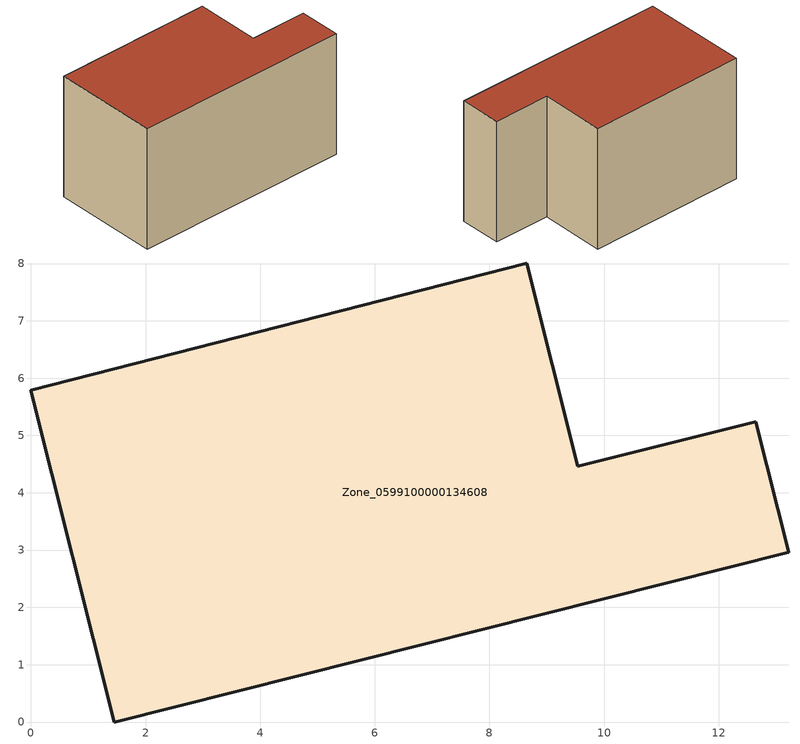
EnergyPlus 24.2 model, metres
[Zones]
Zone_0599100000134608
 floor ground (C_G): 1.46,0 0,5.79 8.65,8.01 9.54,4.46 12.65,5.24 13.22,2.96 z0
 wall outside (C_F): 1.46,0 13.22,2.96 12.65,5.24 9.54,4.46 8.65,8.01 0,5.79 1.46,0 z0:6.96
 roof outside (C_R): 0,5.79 1.46,0 13.22,2.96 12.65,5.24 9.54,4.46 8.65,8.01 z6.96
[BUILDING]
Pand.0599100000134608: North Axis=0; Terrain=City; Loads Convergence Tolerance Value=0.04; Temperature Convergence Tolerance Value=0.4; Solar Distribution=FullExterior; Maximum Number of Warmup Days=25; Minimum Number of Warmup Days=1
[Site:Location]
Rotterdam.The.Hague.AP_ZH_NLD Design_Conditions: Latitude=51.96; Longitude=4.45; Time Zone=1; Elevation=-4.5
[SITE:GROUNDTEMPERATURE:BUILDINGSURFACE]
18, 18, 18, 18, 18, 18, 18, 18, 18, 18, 18, 18
[MATERIAL] Thermal Absorptance=0.9; Solar Absorptance=0.7; Visible Absorptance=0.7
Name | Roughness | Thickness | Conductivity | Density | Specific Heat
G.TI.1975-1991 | MediumSmooth | 0.15 | 0.288461 | 540 | 1210
F.TI.1975-1991 | Rough | 0.3 | 0.230769 | 1920 | 840
R.TI.1975-1991 | MediumRough | 0.2 | 0.153846 | 1500 | 1000
[CONSTRUCTION]
C_G: G.TI.1975-1991
C_F: F.TI.1975-1991
C_R: R.TI.1975-1991
[ZONE]
Zone_0599100000134608: Type=1; Multiplier=1; Ceiling Height=Autocalculate; Volume=Autocalculate; Floor Area=autocalculate; Part of Total Floor Area=Yes
[ZONEINFILTRATION:DESIGNFLOWRATE]
Infil_Zone_0599100000134608: Zone or ZoneList or Space or SpaceList=Zone_0599100000134608; Schedule=AlwaysOn; Design Flow Rate Calculation Method=Flow/Area; Flow Rate per Floor Area=0.003; Constant Term Coefficient=1; Temperature Term Coefficient=0; Velocity Term Coefficient=0; Velocity Squared Term Coefficient=0
[HVACTEMPLATE:ZONE:IDEALLOADSAIRSYSTEM]
Zone_0599100000134608: Maximum Heating Supply Air Temperature=50; Minimum Cooling Supply Air Temperature=13; Maximum Heating Supply Air Humidity Ratio=0.0156; Minimum Cooling Supply Air Humidity Ratio=0.0077; Heating Limit=NoLimit; Cooling Limit=NoLimit; Dehumidification Control Type=ConstantSensibleHeatRatio; Cooling Sensible Heat Ratio=0.7; Dehumidification Setpoint=60; Humidification Control Type=None; Humidification Setpoint=30; Outdoor Air Method=None; Outdoor Air Flow Rate per Person=0.00944; Outdoor Air Flow Rate per Zone Floor Area=0; Outdoor Air Flow Rate per Zone=0; Demand Controlled Ventilation Type=None; Outdoor Air Economizer Type=NoEconomizer; Heat Recovery Type=None; Sensible Heat Recovery Effectiveness=0.7; Latent Heat Recovery Effectiveness=0.65
[ZONECONTROL:THERMOSTAT]
ThermostatControl_Zone_0599100000134608: Zone or ZoneList=Zone_0599100000134608; Control Type Schedule=DualSetpointControlType; Control 1=Thermostat_Zone_0599100000134608; Temperature Difference Between Cutout And Setpoint=0
[THERMOSTATSETPOINT:DUALSETPOINT]
Thermostat_Zone_0599100000134608: Heating Setpoint Temperature Schedule=HeatingSetpoint_Zone_0599100000134608; Cooling Setpoint Temperature Schedule=CoolingSetpoint_Zone_0599100000134608
[SCHEDULE:COMPACT]
HeatingSetpoint_Zone_0599100000134608: Through: 12/31, For: AllDays, Until: 24:00, 21
CoolingSetpoint_Zone_0599100000134608: Through: 12/31, For: AllDays, Until: 24:00, 24
DualSetpointControlType: Through: 12/31, For: AllDays, Until: 24:00, 4
AlwaysOn: Through: 12/31, For: AllDays, Until: 24:00, 1
